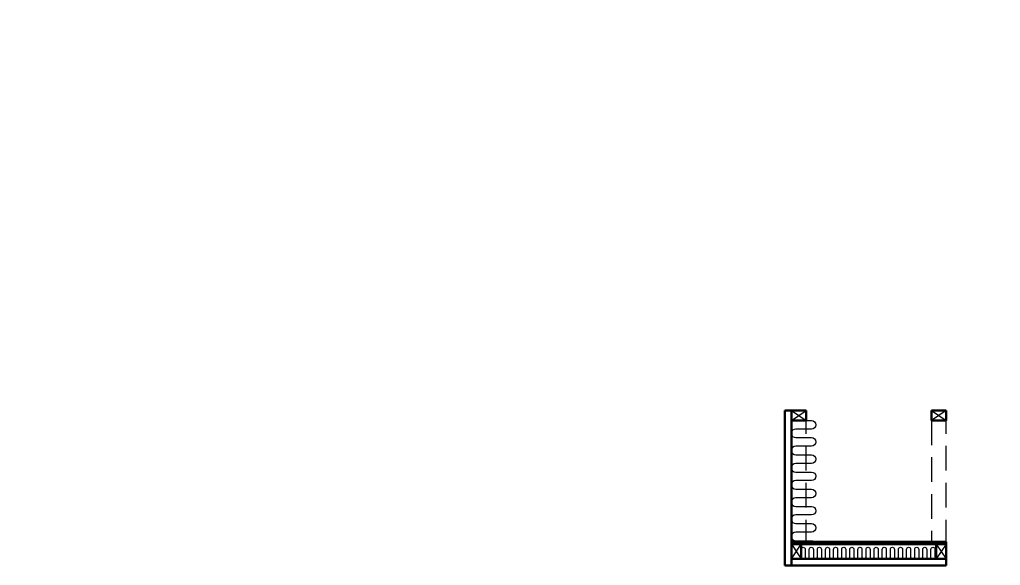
# Model space of a CAD drawing. Header units: millimetres. Extents: x -96270 to 80902, y -48795 to -34727.
# Drawn here: x 49551 to 53356, y -37775 to -35659 of the extents above; entities that cross this region are included whole.
import ezdxf
from ezdxf import colors
from ezdxf.entities.mleader import LeaderData, LeaderLine
from ezdxf.math import Vec2, Vec3

# ---------------------------------------------------------------- set-up
doc = ezdxf.new("R2010")
doc.units = ezdxf.units.MM
doc.linetypes.add('HIDDEN2', pattern=[4.7625, 3.175, -1.5875])
for name, color, linetype, lineweight in [('Mellemtyk kortstregslinje', 3, 'HIDDEN2', 18), ('Mållinje (Afsætning af mål)', 4, 'Continuous', 9), ('Skravering', 9, 'Continuous', 9), ('Tyk fuldstregslinje (Optegning)', 7, 'Continuous', 30)]:
    doc.layers.add(name, color=color, linetype=linetype, lineweight=lineweight)

msp = doc.modelspace()

# ---------------------------------------------------------------- linework, layer by layer
at = {"layer": 'Mellemtyk kortstregslinje', "ltscale": 30}
for p, q in [((52544.8, -37213.4), (52544.8, -37693.4)), ((52601.8, -37693.4), (52601.8, -37213.4)), ((53087.8, -37213.4), (53087.8, -37693.4)), ((53144.8, -37693.4), (53144.8, -37213.4))]:
    msp.add_line(p, q, dxfattribs=at)
at = {"layer": 'Skravering'}
for p, q in [((52544.8, -37213.4), (52601.8, -37175.4)), ((52544.8, -37175.4), (52601.8, -37213.4)), ((53144.8, -37175.4), (53087.8, -37213.4)), ((53087.8, -37175.4), (53144.8, -37213.4)), ((52544.8, -37693.4), (52582.8, -37750.4)), ((52544.8, -37750.4), (52582.8, -37693.4)), ((53144.8, -37693.4), (53106.8, -37750.4)), ((53106.8, -37693.4), (53144.8, -37750.4))]:
    msp.add_line(p, q, dxfattribs=at)
at = {"layer": 'Skravering', "ltscale": 2}
for points in [[(52561.5, -37213.4), (52623.1, -37213.4, -1), (52623.1, -37246.7), (52561.5, -37246.7, 1), (52561.5, -37280), (52561.5, -37280), (52623.1, -37280, -1), (52623.1, -37313.4), (52561.5, -37313.4, 1), (52561.5, -37346.7), (52561.5, -37346.7), (52623.1, -37346.7, -1), (52623.1, -37380), (52561.5, -37380, 1), (52561.5, -37413.4), (52561.5, -37413.4), (52623.1, -37413.4, -1), (52623.1, -37446.7), (52561.5, -37446.7, 1), (52561.5, -37480), (52561.5, -37480), (52623.1, -37480, -1), (52623.1, -37513.4), (52561.5, -37513.4, 1), (52561.5, -37546.7), (52561.5, -37546.7), (52623.1, -37546.7, -1), (52623.1, -37580), (52561.5, -37580, 1), (52561.5, -37613.4), (52561.5, -37613.4), (52623.1, -37613.4, -1), (52623.1, -37646.7), (52561.5, -37646.7, 1), (52561.5, -37680), (52561.5, -37680), (52623.1, -37680, -0.186551), (52634.4, -37684.4, -0.186551)], [(52582.8, -37742.5), (52582.8, -37713.2, -1), (52598.5, -37713.2), (52598.5, -37742.5, 1), (52614.3, -37742.5), (52614.3, -37742.5), (52614.3, -37713.2, -1), (52630, -37713.2), (52630, -37742.5, 1), (52645.7, -37742.5), (52645.7, -37742.5), (52645.7, -37713.2, -1), (52661.4, -37713.2), (52661.4, -37742.5, 1), (52677.2, -37742.5), (52677.2, -37742.5), (52677.2, -37713.2, -1), (52692.9, -37713.2), (52692.9, -37742.5, 1), (52708.6, -37742.5), (52708.6, -37742.5), (52708.6, -37713.2, -1), (52724.3, -37713.2), (52724.3, -37742.5, 1), (52740, -37742.5), (52740, -37742.5), (52740, -37713.2, -1), (52755.8, -37713.2), (52755.8, -37742.5, 1), (52771.5, -37742.5), (52771.5, -37742.5), (52771.5, -37713.2, -1), (52787.2, -37713.2), (52787.2, -37742.5, 1), (52802.9, -37742.5), (52802.9, -37742.5), (52802.9, -37713.2, -1), (52818.7, -37713.2), (52818.7, -37742.5, 1), (52834.4, -37742.5), (52834.4, -37742.5), (52834.4, -37713.2, -1), (52850.1, -37713.2), (52850.1, -37742.5, 1), (52865.8, -37742.5), (52865.8, -37742.5), (52865.8, -37713.2, -1), (52881.6, -37713.2), (52881.6, -37742.5, 1), (52897.3, -37742.5), (52897.3, -37742.5), (52897.3, -37713.2, -1), (52913, -37713.2), (52913, -37742.5, 1), (52928.7, -37742.5), (52928.7, -37742.5), (52928.7, -37713.2, -1), (52944.5, -37713.2), (52944.5, -37742.5, 1), (52960.2, -37742.5), (52960.2, -37742.5), (52960.2, -37713.2, -1), (52975.9, -37713.2), (52975.9, -37742.5, 1), (52991.6, -37742.5), (52991.6, -37742.5), (52991.6, -37713.2, -1), (53007.3, -37713.2), (53007.3, -37742.5, 1), (53023.1, -37742.5), (53023.1, -37742.5), (53023.1, -37713.2, -1), (53038.8, -37713.2), (53038.8, -37742.5, 1), (53054.5, -37742.5), (53054.5, -37742.5), (53054.5, -37713.2, -1), (53070.2, -37713.2), (53070.2, -37742.5, 1), (53086, -37742.5), (53086, -37742.5), (53086, -37713.2, -1), (53101.7, -37713.2), (53101.7, -37742.5, 0.313783), (53106.8, -37749.9, 0.313783)]]:
    msp.add_lwpolyline(points, format="xyb", dxfattribs=at)
at = {"layer": 'Tyk fuldstregslinje (Optegning)'}
for p, q in [((52519.8, -37175.4), (52519.8, -37775.4)), ((52519.8, -37175.4), (52544.8, -37175.4)), ((52544.8, -37175.4), (52544.8, -37684.4)), ((52544.8, -37175.4), (52601.8, -37175.4)), ((52601.8, -37175.4), (52601.8, -37213.4)), ((53144.8, -37175.4), (53087.8, -37175.4)), ((53087.8, -37175.4), (53087.8, -37213.4)), ((53144.8, -37213.4), (53144.8, -37175.4)), ((52601.8, -37213.4), (52544.8, -37213.4)), ((53087.8, -37213.4), (53144.8, -37213.4)), ((53144.8, -37684.4), (52544.8, -37684.4)), ((52544.8, -37684.4), (52544.8, -37693.4)), ((52544.8, -37693.4), (52544.8, -37750.4)), ((53144.8, -37693.4), (52544.8, -37693.4)), ((52582.8, -37693.4), (52582.8, -37750.4)), ((53106.8, -37750.4), (53106.8, -37693.4)), ((53144.8, -37693.4), (53144.8, -37684.4)), ((53144.8, -37750.4), (53144.8, -37693.4)), ((52519.8, -37775.4), (52544.8, -37775.4)), ((52544.8, -37750.4), (52544.8, -37775.4)), ((52544.8, -37750.4), (53144.8, -37750.4)), ((52544.8, -37775.4), (53144.8, -37775.4)), ((53144.8, -37775.4), (53144.8, -37750.4))]:
    msp.add_line(p, q, dxfattribs=at)

# ---------------------------------------------------------------- leaders
at = {"layer": 'Mållinje (Afsætning af mål)', "ltscale": 50}
ml = msp.add_multileader_mtext('Standard', dxfattribs=at)
ml.set_content('SPOT 4', color=256)
ml.set_leader_properties()
ml.build(insert=Vec2(0, 0))
ml.multileader.update_dxf_attribs({"text_right_attachment_type": 6, "dogleg_length": 0.36, "arrow_head_size": 200, "scale": 50})
ctx = ml.context
ctx.base_point, ctx.scale, ctx.char_height, ctx.arrow_head_size, ctx.landing_gap_size, ctx.plane_origin = Vec3(14134, -35762.1), 50, 200, 200, 100, Vec3(13865.2, -36061.1)
ctx.right_attachment = 6
notes = []
notes.append((ctx, [(0, (1, 1, 0), (14116, -35762.1), (1, 0), 18, [(0, [(13865.2, -36061.1)], 0, [])])]))
ctx.mtext.insert, ctx.mtext.width, ctx.mtext.flow_direction = Vec3(14234, -35662.1), 1333.358, 5
ml = msp.add_multileader_mtext('Standard', dxfattribs=at)
ml.set_content('SPOT 6', color=256)
ml.set_leader_properties()
ml.build(insert=Vec2(0, 0))
ml.multileader.update_dxf_attribs({"text_right_attachment_type": 6, "dogleg_length": 0.36, "arrow_head_size": 200, "scale": 50})
ctx = ml.context
ctx.base_point, ctx.scale, ctx.char_height, ctx.arrow_head_size, ctx.landing_gap_size, ctx.plane_origin = Vec3(-14056, -36762.1), 50, 200, 200, 100, Vec3(-14324.9, -37061.1)
ctx.right_attachment = 6
notes.append((ctx, [(0, (1, 1, 0), (-14074, -36762.1), (1, 0), 18, [(0, [(-14324.9, -37061.1)], 0, [])])]))
ctx.mtext.insert, ctx.mtext.width, ctx.mtext.flow_direction = Vec3(-13956, -36662.1), 1473.722, 5
ml = msp.add_multileader_mtext('Standard', dxfattribs=at)
ml.set_content('SPOT 4', color=256)
ml.set_leader_properties()
ml.build(insert=Vec2(0, 0))
ml.multileader.update_dxf_attribs({"text_right_attachment_type": 6, "dogleg_length": 0.36, "arrow_head_size": 200, "scale": 50})
ctx = ml.context
ctx.base_point, ctx.scale, ctx.char_height, ctx.arrow_head_size, ctx.landing_gap_size, ctx.plane_origin = Vec3(-9681, -36762.1), 50, 200, 200, 100, Vec3(-9949.9, -37061.1)
ctx.right_attachment = 6
notes.append((ctx, [(0, (1, 1, 0), (-9699, -36762.1), (1, 0), 18, [(0, [(-9949.9, -37061.1)], 0, [])])]))
ctx.mtext.insert, ctx.mtext.width, ctx.mtext.flow_direction = Vec3(-9581, -36662.1), 1333.358, 5
ml = msp.add_multileader_mtext('Standard', dxfattribs=at)
ml.set_content('SPOT 6', color=256)
ml.set_leader_properties()
ml.build(insert=Vec2(0, 0))
ml.multileader.update_dxf_attribs({"text_right_attachment_type": 6, "dogleg_length": 0.36, "arrow_head_size": 200, "scale": 50})
ctx = ml.context
ctx.base_point, ctx.scale, ctx.char_height, ctx.arrow_head_size, ctx.landing_gap_size, ctx.plane_origin = Vec3(4278, -36762.1), 50, 200, 200, 100, Vec3(4009.2, -37061.1)
ctx.right_attachment = 6
notes.append((ctx, [(0, (1, 1, 0), (4260, -36762.1), (1, 0), 18, [(0, [(4009.2, -37061.1)], 0, [])])]))
ctx.mtext.insert, ctx.mtext.width, ctx.mtext.flow_direction = Vec3(4378, -36662.1), 1473.722, 5
for ctx, leaders in notes:
    for number, flags, end, landing, length, lines in leaders:
        leader = LeaderData()
        leader.index, (leader.has_last_leader_line, leader.has_dogleg_vector, leader.attachment_direction) = number, flags
        leader.last_leader_point, leader.dogleg_vector, leader.dogleg_length = Vec3(end), Vec3(landing), length
        for number, points, colour, breaks in lines:
            line = LeaderLine()
            line.index, line.vertices, line.color, line.breaks = number, Vec3.list(points), colors.encode_raw_color(colour), breaks
            leader.lines.append(line)
        ctx.leaders.append(leader)

doc.saveas('drawing.dxf')
